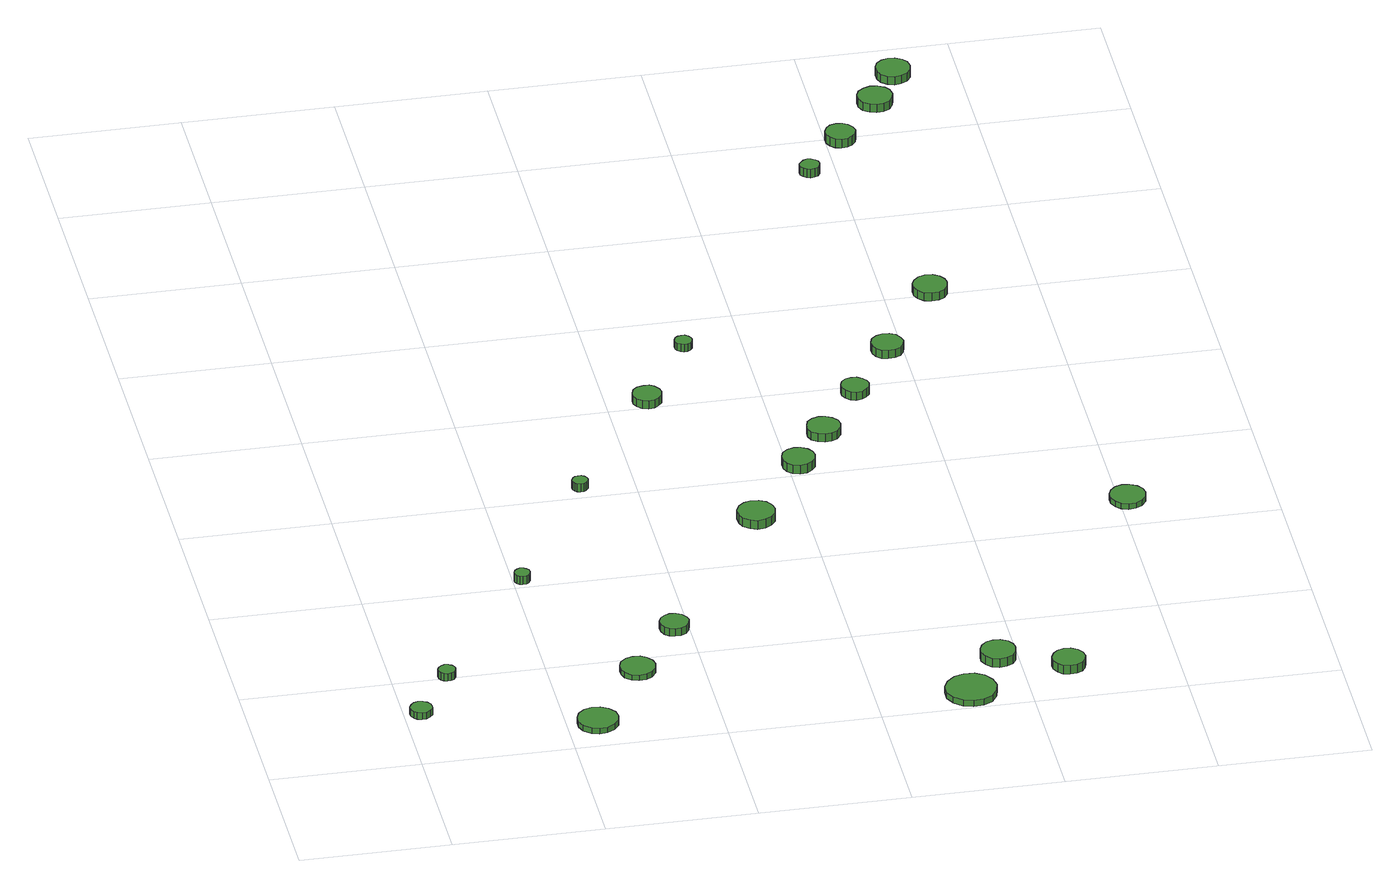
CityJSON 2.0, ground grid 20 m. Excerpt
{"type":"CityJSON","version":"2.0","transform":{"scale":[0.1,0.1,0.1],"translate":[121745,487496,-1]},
"CityObjects":{
"tree1":{"type":"SolitaryVegetationObject","attributes":{"function":"something"},"geometry":[{"type":"MultiSurface","lod":"1","boundaries":[[[0,1,2,3,4,5,6,7,8,9,10,11,12,13,14]],[[15,16,17,18,19,20,21,22,23,24,25,26,27,28,29]],[[0,29,28,1]],[[1,28,27,2]],[[2,27,26,3]],[[3,26,25,4]],[[4,25,24,5]],[[5,24,23,6]],[[6,23,22,7]],[[7,22,21,8]],[[8,21,20,9]],[[9,20,19,10]],[[10,19,18,11]],[[11,18,17,12]],[[12,17,16,13]],[[13,16,15,14]],[[14,15,29,0]]]}]},
"tree2":{"type":"SolitaryVegetationObject","attributes":{"function":"something"},"geometry":[{"type":"MultiSurface","lod":"1","boundaries":[[[30,31,32,33,34,35,36,37,38,39,40,41,42,43,44]],[[45,46,47,48,49,50,51,52,53,54,55,56,57,58,59]],[[30,59,58,31]],[[31,58,57,32]],[[32,57,56,33]],[[33,56,55,34]],[[34,55,54,35]],[[35,54,53,36]],[[36,53,52,37]],[[37,52,51,38]],[[38,51,50,39]],[[39,50,49,40]],[[40,49,48,41]],[[41,48,47,42]],[[42,47,46,43]],[[43,46,45,44]],[[44,45,59,30]]]}]},
"tree3":{"type":"SolitaryVegetationObject","attributes":{"function":"something"},"geometry":[{"type":"MultiSurface","lod":"1","boundaries":[[[60,61,62,63,64,65,66,67,68,69,70,71,72,73,74]],[[75,76,77,78,79,80,81,82,83,84,85,86,87,88,89]],[[60,89,88,61]],[[61,88,87,62]],[[62,87,86,63]],[[63,86,85,64]],[[64,85,84,65]],[[65,84,83,66]],[[66,83,82,67]],[[67,82,81,68]],[[68,81,80,69]],[[69,80,79,70]],[[70,79,78,71]],[[71,78,77,72]],[[72,77,76,73]],[[73,76,75,74]],[[74,75,89,60]]]}]},
"tree4":{"type":"SolitaryVegetationObject","attributes":{"function":"something"},"geometry":[{"type":"MultiSurface","lod":"1","boundaries":[[[90,91,92,93,94,95,96,97,98,99,100,101,102,103,104]],[[105,106,107,108,109,110,111,112,113,114,115,116,117,118,119]],[[90,119,118,91]],[[91,118,117,92]],[[92,117,116,93]],[[93,116,115,94]],[[94,115,114,95]],[[95,114,113,96]],[[96,113,112,97]],[[97,112,111,98]],[[98,111,110,99]],[[99,110,109,100]],[[100,109,108,101]],[[101,108,107,102]],[[102,107,106,103]],[[103,106,105,104]],[[104,105,119,90]]]}]},
"tree5":{"type":"SolitaryVegetationObject","attributes":{"function":"something"},"geometry":[{"type":"MultiSurface","lod":"1","boundaries":[[[120,121,122,123,124,125,126,127,128,129,130,131,132,133,134]],[[135,136,137,138,139,140,141,142,143,144,145,146,147,148,149]],[[120,149,148,121]],[[121,148,147,122]],[[122,147,146,123]],[[123,146,145,124]],[[124,145,144,125]],[[125,144,143,126]],[[126,143,142,127]],[[127,142,141,128]],[[128,141,140,129]],[[129,140,139,130]],[[130,139,138,131]],[[131,138,137,132]],[[132,137,136,133]],[[133,136,135,134]],[[134,135,149,120]]]}]},
"tree6":{"type":"SolitaryVegetationObject","attributes":{"function":"something"},"geometry":[{"type":"MultiSurface","lod":"1","boundaries":[[[150,151,152,153,154,155,156,157,158,159,160,161,162,163,164]],[[165,166,167,168,169,170,171,172,173,174,175,176,177,178,179]],[[150,179,178,151]],[[151,178,177,152]],[[152,177,176,153]],[[153,176,175,154]],[[154,175,174,155]],[[155,174,173,156]],[[156,173,172,157]],[[157,172,171,158]],[[158,171,170,159]],[[159,170,169,160]],[[160,169,168,161]],[[161,168,167,162]],[[162,167,166,163]],[[163,166,165,164]],[[164,165,179,150]]]}]},
"tree7":{"type":"SolitaryVegetationObject","attributes":{"function":"something"},"geometry":[{"type":"MultiSurface","lod":"1","boundaries":[[[180,181,182,183,184,185,186,187,188,189,190,191,192,193,194]],[[195,196,197,198,199,200,201,202,203,204,205,206,207,208,209]],[[180,209,208,181]],[[181,208,207,182]],[[182,207,206,183]],[[183,206,205,184]],[[184,205,204,185]],[[185,204,203,186]],[[186,203,202,187]],[[187,202,201,188]],[[188,201,200,189]],[[189,200,199,190]],[[190,199,198,191]],[[191,198,197,192]],[[192,197,196,193]],[[193,196,195,194]],[[194,195,209,180]]]}]},
"tree8":{"type":"SolitaryVegetationObject","attributes":{"function":"something"},"geometry":[{"type":"MultiSurface","lod":"1","boundaries":[[[210,211,212,213,214,215,216,217,218,219,220,221,222,223,224]],[[225,226,227,228,229,230,231,232,233,234,235,236,237,238,239]],[[210,239,238,211]],[[211,238,237,212]],[[212,237,236,213]],[[213,236,235,214]],[[214,235,234,215]],[[215,234,233,216]],[[216,233,232,217]],[[217,232,231,218]],[[218,231,230,219]],[[219,230,229,220]],[[220,229,228,221]],[[221,228,227,222]],[[222,227,226,223]],[[223,226,225,224]],[[224,225,239,210]]]}]},
"tree9":{"type":"SolitaryVegetationObject","attributes":{"function":"something"},"geometry":[{"type":"MultiSurface","lod":"1","boundaries":[[[240,241,242,243,244,245,246,247,248,249,250,251,252,253,254]],[[255,256,257,258,259,260,261,262,263,264,265,266,267,268,269]],[[240,269,268,241]],[[241,268,267,242]],[[242,267,266,243]],[[243,266,265,244]],[[244,265,264,245]],[[245,264,263,246]],[[246,263,262,247]],[[247,262,261,248]],[[248,261,260,249]],[[249,260,259,250]],[[250,259,258,251]],[[251,258,257,252]],[[252,257,256,253]],[[253,256,255,254]],[[254,255,269,240]]]}]},
"tree10":{"type":"SolitaryVegetationObject","attributes":{"function":"something"},"geometry":[{"type":"MultiSurface","lod":"1","boundaries":[[[270,271,272,273,274,275,276,277,278,279,280,281,282,283,284]],[[285,286,287,288,289,290,291,292,293,294,295,296,297,298,299]],[[270,299,298,271]],[[271,298,297,272]],[[272,297,296,273]],[[273,296,295,274]],[[274,295,294,275]],[[275,294,293,276]],[[276,293,292,277]],[[277,292,291,278]],[[278,291,290,279]],[[279,290,289,280]],[[280,289,288,281]],[[281,288,287,282]],[[282,287,286,283]],[[283,286,285,284]],[[284,285,299,270]]]}]},
"tree11":{"type":"SolitaryVegetationObject","attributes":{"function":"something"},"geometry":[{"type":"MultiSurface","lod":"1","boundaries":[[[300,301,302,303,304,305,306,307,308,309,310,311,312,313,314]],[[315,316,317,318,319,320,321,322,323,324,325,326,327,328,329]],[[300,329,328,301]],[[301,328,327,302]],[[302,327,326,303]],[[303,326,325,304]],[[304,325,324,305]],[[305,324,323,306]],[[306,323,322,307]],[[307,322,321,308]],[[308,321,320,309]],[[309,320,319,310]],[[310,319,318,311]],[[311,318,317,312]],[[312,317,316,313]],[[313,316,315,314]],[[314,315,329,300]]]}]},
"tree12":{"type":"SolitaryVegetationObject","attributes":{"function":"something"},"geometry":[{"type":"MultiSurface","lod":"1","boundaries":[[[330,331,332,333,334,335,336,337,338,339,340,341,342,343,344]],[[345,346,347,348,349,350,351,352,353,354,355,356,357,358,359]],[[330,359,358,331]],[[331,358,357,332]],[[332,357,356,333]],[[333,356,355,334]],[[334,355,354,335]],[[335,354,353,336]],[[336,353,352,337]],[[337,352,351,338]],[[338,351,350,339]],[[339,350,349,340]],[[340,349,348,341]],[[341,348,347,342]],[[342,347,346,343]],[[343,346,345,344]],[[344,345,359,330]]]}]},
"tree13":{"type":"SolitaryVegetationObject","attributes":{"function":"something"},"geometry":[{"type":"MultiSurface","lod":"1","boundaries":[[[360,361,362,363,364,365,366,367,368,369,370,371,372,373,374]],[[375,376,377,378,379,380,381,382,383,384,385,386,387,388,389]],[[360,389,388,361]],[[361,388,387,362]],[[362,387,386,363]],[[363,386,385,364]],[[364,385,384,365]],[[365,384,383,366]],[[366,383,382,367]],[[367,382,381,368]],[[368,381,380,369]],[[369,380,379,370]],[[370,379,378,371]],[[371,378,377,372]],[[372,377,376,373]],[[373,376,375,374]],[[374,375,389,360]]]}]},
"tree14":{"type":"SolitaryVegetationObject","attributes":{"function":"something"},"geometry":[{"type":"MultiSurface","lod":"1","boundaries":[[[390,391,392,393,394,395,396,397,398,399,400,401,402,403,404]],[[405,406,407,408,409,410,411,412,413,414,415,416,417,418,419]],[[390,419,418,391]],[[391,418,417,392]],[[392,417,416,393]],[[393,416,415,394]],[[394,415,414,395]],[[395,414,413,396]],[[396,413,412,397]],[[397,412,411,398]],[[398,411,410,399]],[[399,410,409,400]],[[400,409,408,401]],[[401,408,407,402]],[[402,407,406,403]],[[403,406,405,404]],[[404,405,419,390]]]}]},
"tree15":{"type":"SolitaryVegetationObject","attributes":{"function":"something"},"geometry":[{"type":"MultiSurface","lod":"1","boundaries":[[[420,421,422,423,424,425,426,427,428,429,430,431,432,433,434]],[[435,436,437,438,439,440,441,442,443,444,445,446,447,448,449]],[[420,449,448,421]],[[421,448,447,422]],[[422,447,446,423]],[[423,446,445,424]],[[424,445,444,425]],[[425,444,443,426]],[[426,443,442,427]],[[427,442,441,428]],[[428,441,440,429]],[[429,440,439,430]],[[430,439,438,431]],[[431,438,437,432]],[[432,437,436,433]],[[433,436,435,434]],[[434,435,449,420]]]}]},
"tree16":{"type":"SolitaryVegetationObject","attributes":{"function":"something"},"geometry":[{"type":"MultiSurface","lod":"1","boundaries":[[[450,451,452,453,454,455,456,457,458,459,460,461,462,463,464]],[[465,466,467,468,469,470,471,472,473,474,475,476,477,478,479]],[[450,479,478,451]],[[451,478,477,452]],[[452,477,476,453]],[[453,476,475,454]],[[454,475,474,455]],[[455,474,473,456]],[[456,473,472,457]],[[457,472,471,458]],[[458,471,470,459]],[[459,470,469,460]],[[460,469,468,461]],[[461,468,467,462]],[[462,467,466,463]],[[463,466,465,464]],[[464,465,479,450]]]}]},
"tree17":{"type":"SolitaryVegetationObject","attributes":{"function":"something"},"geometry":[{"type":"MultiSurface","lod":"1","boundaries":[[[480,481,482,483,484,485,486,487,488,489,490,491,492,493,494]],[[495,496,497,498,499,500,501,502,503,504,505,506,507,508,509]],[[480,509,508,481]],[[481,508,507,482]],[[482,507,506,483]],[[483,506,505,484]],[[484,505,504,485]],[[485,504,503,486]],[[486,503,502,487]],[[487,502,501,488]],[[488,501,500,489]],[[489,500,499,490]],[[490,499,498,491]],[[491,498,497,492]],[[492,497,496,493]],[[493,496,495,494]],[[494,495,509,480]]]}]},
"tree18":{"type":"SolitaryVegetationObject","attributes":{"function":"something"},"geometry":[{"type":"MultiSurface","lod":"1","boundaries":[[[510,511,512,513,514,515,516,517,518,519,520,521,522,523,524]],[[525,526,527,528,529,530,531,532,533,534,535,536,537,538,539]],[[510,539,538,511]],[[511,538,537,512]],[[512,537,536,513]],[[513,536,535,514]],[[514,535,534,515]],[[515,534,533,516]],[[516,533,532,517]],[[517,532,531,518]],[[518,531,530,519]],[[519,530,529,520]],[[520,529,528,521]],[[521,528,527,522]],[[522,527,526,523]],[[523,526,525,524]],[[524,525,539,510]]]}]},
"tree19":{"type":"SolitaryVegetationObject","attributes":{"function":"something"},"geometry":[{"type":"MultiSurface","lod":"1","boundaries":[[[540,541,542,543,544,545,546,547,548,549,550,551,552,553,554]],[[555,556,557,558,559,560,561,562,563,564,565,566,567,568,569]],[[540,569,568,541]],[[541,568,567,542]],[[542,567,566,543]],[[543,566,565,544]],[[544,565,564,545]],[[545,564,563,546]],[[546,563,562,547]],[[547,562,561,548]],[[548,561,560,549]],[[549,560,559,550]],[[550,559,558,551]],[[551,558,557,552]],[[552,557,556,553]],[[553,556,555,554]],[[554,555,569,540]]]}]},
"tree20":{"type":"SolitaryVegetationObject","attributes":{"function":"something"},"geometry":[{"type":"MultiSurface","lod":"1","boundaries":[[[570,571,572,573,574,575,576,577,578,579,580,581,582,583,584]],[[585,586,587,588,589,590,591,592,593,594,595,596,597,598,599]],[[570,599,598,571]],[[571,598,597,572]],[[572,597,596,573]],[[573,596,595,574]],[[574,595,594,575]],[[575,594,593,576]],[[576,593,592,577]],[[577,592,591,578]],[[578,591,590,579]],[[579,590,589,580]],[[580,589,588,581]],[[581,588,587,582]],[[582,587,586,583]],[[583,586,585,584]],[[584,585,599,570]]]}]},
"tree21":{"type":"SolitaryVegetationObject","attributes":{"function":"something"},"geometry":[{"type":"MultiSurface","lod":"1","boundaries":[[[600,601,602,603,604,605,606,607,608,609,610,611,612,613,614]],[[615,616,617,618,619,620,621,622,623,624,625,626,627,628,629]],[[600,629,628,601]],[[601,628,627,602]],[[602,627,626,603]],[[603,626,625,604]],[[604,625,624,605]],[[605,624,623,606]],[[606,623,622,607]],[[607,622,621,608]],[[608,621,620,609]],[[609,620,619,610]],[[610,619,618,611]],[[611,618,617,612]],[[612,617,616,613]],[[613,616,615,614]],[[614,615,629,600]]]}]},
"tree22":{"type":"SolitaryVegetationObject","attributes":{"function":"something"},"geometry":[{"type":"MultiSurface","lod":"1","boundaries":[[[630,631,632,633,634,635,636,637,638,639,640,641,642,643,644]],[[645,646,647,648,649,650,651,652,653,654,655,656,657,658,659]],[[630,659,658,631]],[[631,658,657,632]],[[632,657,656,633]],[[633,656,655,634]],[[634,655,654,635]],[[635,654,653,636]],[[636,653,652,637]],[[637,652,651,638]],[[638,651,650,639]],[[639,650,649,640]],[[640,649,648,641]],[[641,648,647,642]],[[642,647,646,643]],[[643,646,645,644]],[[644,645,659,630]]]}]},
"tree23":{"type":"SolitaryVegetationObject","attributes":{"function":"something"},"geometry":[{"type":"MultiSurface","lod":"1","boundaries":[[[660,661,662,663,664,665,666,667,668,669,670,671,672,673,674]],[[675,676,677,678,679,680,681,682,683,684,685,686,687,688,689]],[[660,689,688,661]],[[661,688,687,662]],[[662,687,686,663]],[[663,686,685,664]],[[664,685,684,665]],[[665,684,683,666]],[[666,683,682,667]],[[667,682,681,668]],[[668,681,680,669]],[[669,680,679,670]],[[670,679,678,671]],[[671,678,677,672]],[[672,677,676,673]],[[673,676,675,674]],[[674,675,689,660]]]}]}
},
"vertices":[
[37,120,17],[36,126,17],[32,131,17],[27,134,17],[21,135,17],[15,133,17],[11,129,17],[8,123,17],[8,117,17],[11,112,17],[15,108,17],[21,106,17],[27,106,17],[32,110,17],[36,114,17],[36,114,7],[32,110,7],[27,106,7],[21,106,7],[15,108,7],[11,112,7],[8,117,7],[8,123,7],[11,129,7],[15,133,7],[21,135,7],[27,134,7],[32,131,7],[36,126,7],[37,120,7],
[84,204,18],[83,208,18],[80,212,18],[76,214,18],[71,215,18],[66,213,18],[63,210,18],[61,206,18],[61,201,18],[63,197,18],[66,194,18],[71,192,18],[76,193,18],[80,195,18],[83,199,18],[83,199,7],[80,195,7],[76,193,7],[71,192,7],[66,194,7],[63,197,7],[61,201,7],[61,206,7],[63,210,7],[66,213,7],[71,215,7],[76,214,7],[80,212,7],[83,208,7],[84,204,7],
[267,54,15],[265,65,15],[258,74,15],[248,80,15],[237,81,15],[227,78,15],[218,70,15],[214,60,15],[214,49,15],[218,39,15],[227,31,15],[237,28,15],[248,29,15],[258,35,15],[265,44,15],[265,44,7],[258,35,7],[248,29,7],[237,28,7],[227,31,7],[218,39,7],[214,49,7],[214,60,7],[218,70,7],[227,78,7],[237,81,7],[248,80,7],[258,74,7],[265,65,7],[267,54,7],
[221,406,25],[220,411,25],[217,414,25],[214,416,25],[209,417,25],[205,415,25],[202,412,25],[200,408,25],[200,404,25],[202,400,25],[205,397,25],[209,396,25],[214,396,25],[217,398,25],[220,402,25],[220,402,13],[217,398,13],[214,396,13],[209,396,13],[205,397,13],[202,400,13],[200,404,13],[200,408,13],[202,412,13],[205,415,13],[209,417,13],[214,416,13],[217,414,13],[220,411,13],[221,406,13],
[338,170,15],[336,179,15],[330,187,15],[322,192,15],[312,193,15],[303,190,15],[295,183,15],[292,174,15],[292,165,15],[295,156,15],[303,149,15],[312,146,15],[322,147,15],[330,152,15],[336,160,15],[336,160,7],[330,152,7],[322,147,7],[312,146,7],[303,149,7],[295,156,7],[292,165,7],[292,174,7],[295,183,7],[303,190,7],[312,193,7],[322,192,7],[330,187,7],[336,179,7],[338,170,7],
[400,263,18],[398,270,18],[393,277,18],[386,281,18],[378,282,18],[371,279,18],[365,274,18],[362,267,18],[362,259,18],[365,251,18],[371,246,18],[378,244,18],[386,244,18],[393,248,18],[398,255,18],[398,255,7],[393,248,7],[386,244,7],[378,244,7],[371,246,7],[365,251,7],[362,259,7],[362,267,7],[365,274,7],[371,279,7],[378,282,7],[386,281,7],[393,277,7],[398,270,7],[400,263,7],
[338,617,23],[337,621,23],[334,625,23],[331,627,23],[326,627,23],[322,626,23],[319,623,23],[317,619,23],[317,615,23],[319,611,23],[322,608,23],[326,607,23],[331,607,23],[334,609,23],[337,613,23],[337,613,11],[334,609,11],[331,607,11],[326,607,11],[322,608,11],[319,611,11],[317,615,11],[317,619,11],[319,623,11],[322,626,11],[326,627,11],[331,627,11],[334,625,11],[337,621,11],[338,617,11],
[558,495,26],[556,505,26],[550,514,26],[541,519,26],[530,520,26],[521,517,26],[513,510,26],[509,501,26],[509,490,26],[513,481,26],[521,474,26],[530,470,26],[541,472,26],[550,477,26],[556,485,26],[556,485,13],[550,477,13],[541,472,13],[530,470,13],[521,474,13],[513,481,13],[509,490,13],[509,501,13],[513,510,13],[521,517,13],[530,520,13],[541,519,13],[550,514,13],[556,505,13],[558,495,13],
[473,815,19],[471,823,19],[466,830,19],[460,834,19],[452,834,19],[444,832,19],[438,827,19],[435,819,19],[435,811,19],[438,804,19],[444,798,19],[452,796,19],[460,797,19],[466,801,19],[471,807,19],[471,807,7],[466,801,7],[460,797,7],[452,796,7],[444,798,7],[438,804,7],[435,811,7],[435,819,7],[438,827,7],[444,832,7],[452,834,7],[460,834,7],[466,830,7],[471,823,7],[473,815,7],
[757,34,16],[754,48,16],[746,60,16],[734,67,16],[720,68,16],[707,64,16],[696,54,16],[690,42,16],[690,27,16],[696,15,16],[707,5,16],[720,1,16],[734,2,16],[746,9,16],[754,21,16],[754,21,7],[746,9,7],[734,2,7],[720,1,7],[707,5,7],[696,15,7],[690,27,7],[690,42,7],[696,54,7],[707,64,7],[720,68,7],[734,67,7],[746,60,7],[754,48,7],[757,34,7],
[636,626,19],[634,635,19],[629,642,19],[621,647,19],[612,648,19],[603,645,19],[596,639,19],[593,631,19],[593,621,19],[596,613,19],[603,607,19],[612,604,19],[621,605,19],[629,610,19],[634,617,19],[634,617,6],[629,610,6],[621,605,6],[612,604,6],[603,607,6],[596,613,6],[593,621,6],[593,631,6],[596,639,6],[603,645,6],[612,648,6],[621,647,6],[629,642,6],[634,635,6],[636,626,6],
[536,934,19],[535,938,19],[532,942,19],[528,945,19],[523,945,19],[519,944,19],[515,941,19],[513,936,19],[513,931,19],[515,927,19],[519,924,19],[523,922,19],[528,923,19],[532,925,19],[535,929,19],[535,929,8],[532,925,8],[528,923,8],[523,922,8],[519,924,8],[515,927,8],[513,931,8],[513,936,8],[515,941,8],[519,944,8],[523,945,8],[528,945,8],[532,942,8],[535,938,8],[536,934,8],
[796,108,23],[794,117,23],[789,125,23],[780,130,23],[770,131,23],[761,128,23],[754,121,23],[750,112,23],[750,103,23],[754,94,23],[761,87,23],[770,84,23],[780,85,23],[789,90,23],[794,98,23],[794,98,10],[789,90,10],[780,85,10],[770,84,10],[761,87,10],[754,94,10],[750,103,10],[750,112,10],[754,121,10],[761,128,10],[770,131,10],[780,130,10],[789,125,10],[794,117,10],[796,108,10],
[683,696,18],[681,705,18],[675,712,18],[667,717,18],[658,718,18],[649,715,18],[642,709,18],[639,700,18],[639,691,18],[642,683,18],[649,677,18],[658,674,18],[667,675,18],[675,679,18],[681,687,18],[681,687,6],[675,679,6],[667,675,6],[658,674,6],[649,677,6],[642,683,6],[639,691,6],[639,700,6],[642,709,6],[649,715,6],[658,718,6],[667,717,6],[675,712,6],[681,705,6],[683,696,6],
[879,68,25],[877,77,25],[872,84,25],[864,89,25],[855,90,25],[846,87,25],[840,81,25],[836,73,25],[836,64,25],[840,55,25],[846,49,25],[855,47,25],[864,48,25],[872,52,25],[877,59,25],[877,59,12],[872,52,12],[864,48,12],[855,47,12],[846,49,12],[840,55,12],[836,64,12],[836,73,12],[840,81,12],[846,87,12],[855,90,12],[864,89,12],[872,84,12],[877,77,12],[879,68,12],
[738,786,18],[736,793,18],[731,799,18],[725,803,18],[717,804,18],[710,802,18],[704,797,18],[701,789,18],[701,782,18],[704,775,18],[710,769,18],[717,767,18],[725,768,18],[731,772,18],[736,778,18],[736,778,6],[731,772,6],[725,768,6],[717,767,6],[710,769,6],[704,775,6],[701,782,6],[701,789,6],[704,797,6],[710,802,6],[717,804,6],[725,803,6],[731,799,6],[736,793,6],[738,786,6],
[801,880,18],[799,888,18],[794,896,18],[786,900,18],[777,901,18],[769,898,18],[762,892,18],[759,884,18],[759,875,18],[762,867,18],[769,861,18],[777,859,18],[786,860,18],[794,864,18],[799,871,18],[799,871,6],[794,864,6],[786,860,6],[777,859,6],[769,861,6],[762,867,6],[759,875,6],[759,884,6],[762,892,6],[769,898,6],[777,901,6],[786,900,6],[794,896,6],[799,888,6],[801,880,6],
[1035,462,14],[1033,472,14],[1027,480,14],[1018,485,14],[1008,486,14],[999,483,14],[992,476,14],[988,467,14],[988,457,14],[992,448,14],[999,441,14],[1008,438,14],[1018,439,14],[1027,444,14],[1033,452,14],[1033,452,6],[1027,444,6],[1018,439,6],[1008,438,6],[999,441,6],[992,448,6],[988,457,6],[988,467,6],[992,476,6],[999,483,6],[1008,486,6],[1018,485,6],[1027,480,6],[1033,472,6],[1035,462,6],
[881,996,26],[879,1005,26],[874,1013,26],[866,1018,26],[856,1019,26],[847,1016,26],[840,1009,26],[836,1001,26],[836,991,26],[840,983,26],[847,976,26],[856,974,26],[866,975,26],[874,979,26],[879,987,26],[879,987,14],[874,979,14],[866,975,14],[856,974,14],[847,976,14],[840,983,14],[836,991,14],[836,1001,14],[840,1009,14],[847,1016,14],[856,1019,14],[866,1018,14],[874,1013,14],[879,1005,14],[881,996,14],
[777,1315,25],[776,1320,25],[773,1324,25],[768,1327,25],[763,1328,25],[758,1326,25],[754,1322,25],[751,1318,25],[751,1312,25],[754,1307,25],[758,1304,25],[763,1302,25],[768,1303,25],[773,1305,25],[776,1310,25],[776,1310,12],[773,1305,12],[768,1303,12],[763,1302,12],[758,1304,12],[754,1307,12],[751,1312,12],[751,1318,12],[754,1322,12],[758,1326,12],[763,1328,12],[768,1327,12],[773,1324,12],[776,1320,12],[777,1315,12],
[839,1392,21],[837,1400,21],[832,1407,21],[825,1411,21],[817,1412,21],[809,1410,21],[803,1404,21],[800,1397,21],[800,1388,21],[803,1381,21],[809,1375,21],[817,1373,21],[825,1374,21],[832,1378,21],[837,1384,21],[837,1384,8],[832,1378,8],[825,1374,8],[817,1373,8],[809,1375,8],[803,1381,8],[800,1388,8],[800,1397,8],[803,1404,8],[809,1410,8],[817,1412,8],[825,1411,8],[832,1407,8],[837,1400,8],[839,1392,8],
[903,1472,20],[901,1482,20],[896,1489,20],[887,1494,20],[878,1495,20],[869,1492,20],[861,1486,20],[857,1477,20],[857,1467,20],[861,1458,20],[869,1452,20],[878,1449,20],[887,1450,20],[896,1455,20],[901,1463,20],[901,1463,8],[896,1455,8],[887,1450,8],[878,1449,8],[869,1452,8],[861,1458,8],[857,1467,8],[857,1477,8],[861,1486,8],[869,1492,8],[878,1495,8],[887,1494,8],[896,1489,8],[901,1482,8],[903,1472,8],
[938,1533,21],[936,1543,21],[931,1550,21],[922,1555,21],[913,1556,21],[904,1553,21],[897,1547,21],[893,1538,21],[893,1528,21],[897,1519,21],[904,1513,21],[913,1510,21],[922,1511,21],[931,1516,21],[936,1524,21],[936,1524,9],[931,1516,9],[922,1511,9],[913,1510,9],[904,1513,9],[897,1519,9],[893,1528,9],[893,1538,9],[897,1547,9],[904,1553,9],[913,1556,9],[922,1555,9],[931,1550,9],[936,1543,9],[938,1533,9]
]}
